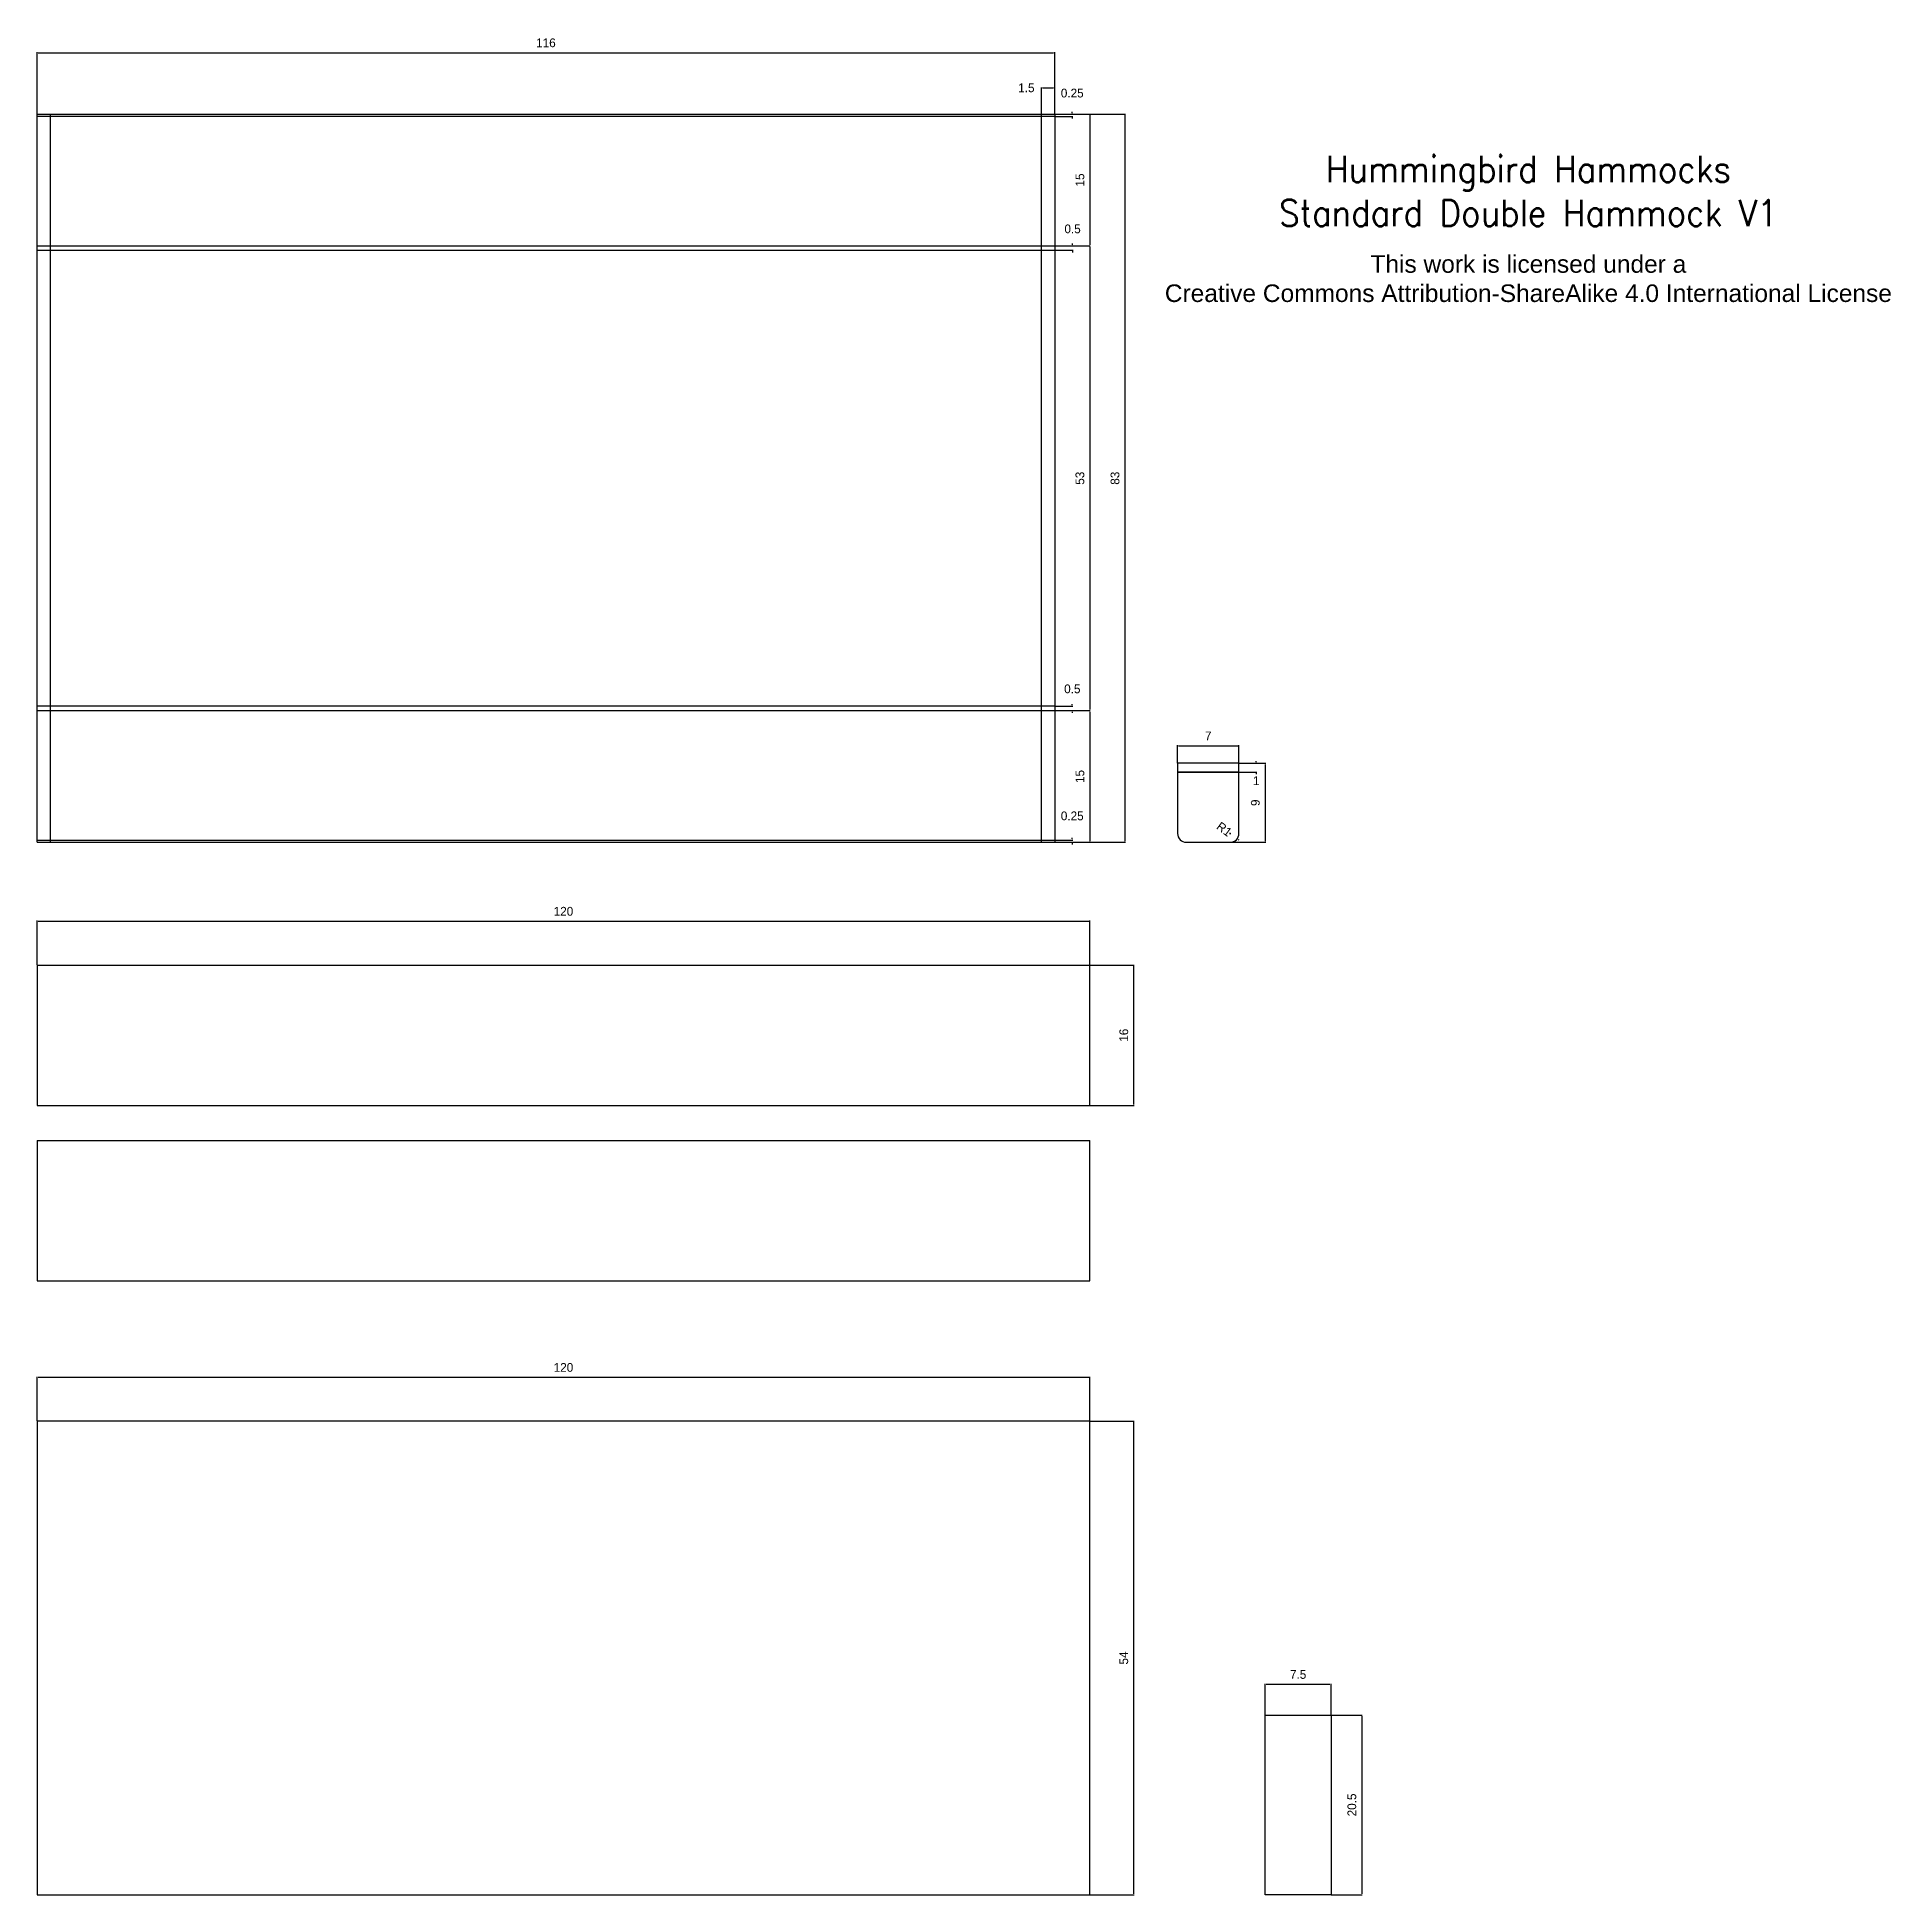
# Model space of a CAD drawing. Header units: inches. Extents: x 0 to 211, y 0 to 212.
import ezdxf

# ---------------------------------------------------------------- set-up
doc = ezdxf.new("R2010")
doc.units = ezdxf.units.IN
doc.header["$MEASUREMENT"] = 0
doc.layers.get('0').update_dxf_attribs({"color": 178, "lineweight": 25, "true_color": 0x000000})
doc.layers.get('Defpoints').update_dxf_attribs({"true_color": 0xffffff})
for name, color, linetype, true_color in [('Bag Cut Size', 6, 'Continuous', 0xff00ff), ('Center Panel Cut Size', 1, 'Continuous', 0xff0000), ('Dimensions', 4, 'Continuous', 0x00ffff), ('Finished Bag', 3, 'Continuous', 0x00ff00), ('Finished Hammock', 5, 'Continuous', 0x0000ff), ('Side Panel Cut Size', 30, 'Continuous', 0xff7f00)]:
    doc.layers.add(name, color=color, linetype=linetype, true_color=true_color)
doc.styles.add('QCADDimTextStyle', font='txt')
doc.styles.add('textstyle0', font='Standard')
doc.styles.add('textstyle1', font='Standard')
doc.dimstyles.new('QCADDimStyle', dxfattribs={"dimtxt": 1, "dimasz": 0.125, "dimexe": 0.0625, "dimexo": 0.03125, "dimtad": 1, "dimtoh": 1, "dimdec": 4, "dimzin": 0, "dimdsep": 46, "dimtxsty": 'QCADDimTextStyle', "dimcen": 0.09, "dimadec": 0, "dimazin": 0, "dimtfac": 1, "dimtdec": 4, "dimtofl": 0, "dimtmove": 0, "dimatfit": 3, "dimfxl": 1, "dimtolj": 1, "dimtzin": 0, "dimarcsym": 0})

# ---------------------------------------------------------------- blocks, each defined once
blk = doc.blocks.new('*D1')
at = {"layer": 'Defpoints', "color": 0}
for p in [(116, 210), (0, 203), (116, 203)]:
    blk.add_point(p, dxfattribs=at)
at = {"layer": 'Dimensions', "color": 0, "lineweight": -2}
for p, q in [((0, 203.03), (0, 210.06)), ((0.12, 210), (115.88, 210)), ((116, 203.03), (116, 210.06))]:
    blk.add_line(p, q, dxfattribs=at)
at = {"layer": 'Dimensions', "color": 0}
for points in [[(0.12, 210.02), (0.12, 209.98), (0, 210)], [(115.88, 209.98), (115.88, 210.02), (116, 210)]]:
    blk.add_solid(points, dxfattribs=at)
at = {"layer": 'Dimensions', "color": 0, "insert": (58, 211.13), "char_height": 1, "attachment_point": 5, "style": 'QCADDimTextStyle'}
blk.add_mtext('\\A1;116', dxfattribs=at)
blk = doc.blocks.new('*D2')
at = {"layer": 'Defpoints', "color": 0}
for p in [(116, 206), (114.5, 203), (116, 203)]:
    blk.add_point(p, dxfattribs=at)
at = {"layer": 'Dimensions', "color": 0, "lineweight": -2}
for p, q in [((114.5, 203.03), (114.5, 206.06)), ((114.62, 206), (115.88, 206)), ((116, 203.03), (116, 206.06))]:
    blk.add_line(p, q, dxfattribs=at)
at = {"layer": 'Dimensions', "color": 0}
for points in [[(114.62, 206.02), (114.62, 205.98), (114.5, 206)], [(115.88, 205.98), (115.88, 206.02), (116, 206)]]:
    blk.add_solid(points, dxfattribs=at)
at = {"layer": 'Dimensions', "color": 0, "insert": (112.77, 206), "char_height": 1, "attachment_point": 5, "style": 'QCADDimTextStyle'}
blk.add_mtext('\\A1;1.5', dxfattribs=at)
blk = doc.blocks.new('*D3')
at = {"layer": 'Defpoints', "color": 0}
for p in [(116, 203), (116, 202.75), (118, 202.75)]:
    blk.add_point(p, dxfattribs=at)
at = {"layer": 'Dimensions', "color": 0, "lineweight": -2}
for p, q in [((116.03, 203), (118.06, 203)), ((116.03, 202.75), (118.06, 202.75)), ((118, 203.12), (118, 203.25)), ((118, 202.62), (118, 202.5))]:
    blk.add_line(p, q, dxfattribs=at)
at = {"layer": 'Dimensions', "color": 0}
for points in [[(117.98, 203.12), (118.02, 203.12), (118, 203)], [(118.02, 202.62), (117.98, 202.62), (118, 202.75)]]:
    blk.add_solid(points, dxfattribs=at)
at = {"layer": 'Dimensions', "color": 0, "insert": (118, 205.4), "char_height": 1, "attachment_point": 5, "style": 'QCADDimTextStyle'}
blk.add_mtext('\\A1;0.25', dxfattribs=at)
blk = doc.blocks.new('*D4')
at = {"layer": 'Defpoints', "color": 0}
for p in [(116, 203), (116, 188), (120, 188)]:
    blk.add_point(p, dxfattribs=at)
at = {"layer": 'Dimensions', "color": 0, "lineweight": -2}
for p, q in [((116.03, 203), (120.06, 203)), ((120, 202.88), (120, 188.12)), ((116.03, 188), (120.06, 188))]:
    blk.add_line(p, q, dxfattribs=at)
at = {"layer": 'Dimensions', "color": 0}
for points in [[(120.02, 202.88), (119.98, 202.88), (120, 203)], [(119.98, 188.12), (120.02, 188.12), (120, 188)]]:
    blk.add_solid(points, dxfattribs=at)
at = {"layer": 'Dimensions', "color": 0, "insert": (118.88, 195.5), "char_height": 1, "attachment_point": 5, "rotation": 90, "style": 'QCADDimTextStyle'}
blk.add_mtext('\\A1;15', dxfattribs=at)
blk = doc.blocks.new('*D5')
at = {"layer": 'Defpoints', "color": 0}
for p in [(116, 188), (116, 135), (120, 135)]:
    blk.add_point(p, dxfattribs=at)
at = {"layer": 'Dimensions', "color": 0, "lineweight": -2}
for p, q in [((116.03, 188), (120.06, 188)), ((120, 187.88), (120, 135.12)), ((116.03, 135), (120.06, 135))]:
    blk.add_line(p, q, dxfattribs=at)
at = {"layer": 'Dimensions', "color": 0}
for points in [[(120.02, 187.88), (119.98, 187.88), (120, 188)], [(119.98, 135.12), (120.02, 135.12), (120, 135)]]:
    blk.add_solid(points, dxfattribs=at)
at = {"layer": 'Dimensions', "color": 0, "insert": (118.88, 161.5), "char_height": 1, "attachment_point": 5, "rotation": 90, "style": 'QCADDimTextStyle'}
blk.add_mtext('\\A1;53', dxfattribs=at)
blk = doc.blocks.new('*D6')
at = {"layer": 'Defpoints', "color": 0}
for p in [(116, 188), (116, 187.5), (118.04, 187.5)]:
    blk.add_point(p, dxfattribs=at)
at = {"layer": 'Dimensions', "color": 0, "lineweight": -2}
for p, q in [((116.03, 188), (118.1, 188)), ((116.03, 187.5), (118.1, 187.5)), ((118.04, 188.12), (118.04, 188.25)), ((118.04, 187.38), (118.04, 187.25))]:
    blk.add_line(p, q, dxfattribs=at)
at = {"layer": 'Dimensions', "color": 0}
for points in [[(118.02, 188.12), (118.06, 188.12), (118.04, 188)], [(118.06, 187.38), (118.02, 187.38), (118.04, 187.5)]]:
    blk.add_solid(points, dxfattribs=at)
at = {"layer": 'Dimensions', "color": 0, "insert": (118.04, 189.92), "char_height": 1, "attachment_point": 5, "style": 'QCADDimTextStyle'}
blk.add_mtext('\\A1;0.5', dxfattribs=at)
blk = doc.blocks.new('*D7')
at = {"layer": 'Defpoints', "color": 0}
for p in [(116, 135.5), (116, 135), (118.01, 135)]:
    blk.add_point(p, dxfattribs=at)
at = {"layer": 'Dimensions', "color": 0, "lineweight": -2}
for p, q in [((118.01, 135.62), (118.01, 135.75)), ((116.03, 135.5), (118.08, 135.5)), ((116.03, 135), (118.08, 135)), ((118.01, 134.88), (118.01, 134.75))]:
    blk.add_line(p, q, dxfattribs=at)
at = {"layer": 'Dimensions', "color": 0}
for points in [[(117.99, 135.62), (118.03, 135.62), (118.01, 135.5)], [(118.03, 134.88), (117.99, 134.88), (118.01, 135)]]:
    blk.add_solid(points, dxfattribs=at)
at = {"layer": 'Dimensions', "color": 0, "insert": (118.01, 137.48), "char_height": 1, "attachment_point": 5, "style": 'QCADDimTextStyle'}
blk.add_mtext('\\A1;0.5', dxfattribs=at)
blk = doc.blocks.new('*D8')
at = {"layer": 'Defpoints', "color": 0}
for p in [(116, 135), (116, 120), (120, 120)]:
    blk.add_point(p, dxfattribs=at)
at = {"layer": 'Dimensions', "color": 0, "lineweight": -2}
for p, q in [((116.03, 135), (120.06, 135)), ((120, 134.88), (120, 120.12)), ((116.03, 120), (120.06, 120))]:
    blk.add_line(p, q, dxfattribs=at)
at = {"layer": 'Dimensions', "color": 0}
for points in [[(120.02, 134.88), (119.98, 134.88), (120, 135)], [(119.98, 120.12), (120.02, 120.12), (120, 120)]]:
    blk.add_solid(points, dxfattribs=at)
at = {"layer": 'Dimensions', "color": 0, "insert": (118.88, 127.5), "char_height": 1, "attachment_point": 5, "rotation": 90, "style": 'QCADDimTextStyle'}
blk.add_mtext('\\A1;15', dxfattribs=at)
blk = doc.blocks.new('*D9')
at = {"layer": 'Defpoints', "color": 0}
for p in [(116, 120.25), (116, 120), (118, 120)]:
    blk.add_point(p, dxfattribs=at)
at = {"layer": 'Dimensions', "color": 0, "lineweight": -2}
for p, q in [((116.03, 120.25), (118.06, 120.25)), ((116.03, 120), (118.06, 120)), ((118, 120.38), (118, 120.5)), ((118, 119.88), (118, 119.75))]:
    blk.add_line(p, q, dxfattribs=at)
at = {"layer": 'Dimensions', "color": 0}
for points in [[(117.98, 120.38), (118.02, 120.38), (118, 120.25)], [(118.02, 119.88), (117.98, 119.88), (118, 120)]]:
    blk.add_solid(points, dxfattribs=at)
at = {"layer": 'Dimensions', "color": 0, "insert": (118, 123), "char_height": 1, "attachment_point": 5, "style": 'QCADDimTextStyle'}
blk.add_mtext('\\A1;0.25', dxfattribs=at)
blk = doc.blocks.new('*D10')
at = {"layer": 'Defpoints', "color": 0}
for p in [(116, 203), (116, 120), (124, 120)]:
    blk.add_point(p, dxfattribs=at)
at = {"layer": 'Dimensions', "color": 0, "lineweight": -2}
for p, q in [((116.03, 203), (124.06, 203)), ((124, 202.88), (124, 120.12)), ((116.03, 120), (124.06, 120))]:
    blk.add_line(p, q, dxfattribs=at)
at = {"layer": 'Dimensions', "color": 0}
for points in [[(124.02, 202.88), (123.98, 202.88), (124, 203)], [(123.98, 120.12), (124.02, 120.12), (124, 120)]]:
    blk.add_solid(points, dxfattribs=at)
at = {"layer": 'Dimensions', "color": 0, "insert": (122.88, 161.5), "char_height": 1, "attachment_point": 5, "rotation": 90, "style": 'QCADDimTextStyle'}
blk.add_mtext('\\A1;83', dxfattribs=at)
blk = doc.blocks.new('*D11')
at = {"layer": 'Defpoints', "color": 0}
for p in [(137, 129), (136, 120), (140, 120)]:
    blk.add_point(p, dxfattribs=at)
at = {"layer": 'Dimensions', "color": 0, "lineweight": -2}
for p, q in [((137.03, 129), (140.06, 129)), ((140, 128.88), (140, 120.12)), ((136.03, 120), (140.06, 120))]:
    blk.add_line(p, q, dxfattribs=at)
at = {"layer": 'Dimensions', "color": 0}
for points in [[(140.02, 128.88), (139.98, 128.88), (140, 129)], [(139.98, 120.12), (140.02, 120.12), (140, 120)]]:
    blk.add_solid(points, dxfattribs=at)
at = {"layer": 'Dimensions', "color": 0, "insert": (138.88, 124.5), "char_height": 1, "attachment_point": 5, "rotation": 90, "style": 'QCADDimTextStyle'}
blk.add_mtext('\\A1;9', dxfattribs=at)
blk = doc.blocks.new('*D12')
at = {"layer": 'Defpoints', "color": 0}
for p in [(137, 129), (137, 128), (138.97, 128)]:
    blk.add_point(p, dxfattribs=at)
at = {"layer": 'Dimensions', "color": 0, "lineweight": -2}
for p, q in [((138.97, 129.12), (138.97, 129.25)), ((137.03, 129), (139.03, 129)), ((137.03, 128), (139.03, 128)), ((138.97, 127.88), (138.97, 127.75))]:
    blk.add_line(p, q, dxfattribs=at)
at = {"layer": 'Dimensions', "color": 0}
for points in [[(138.95, 129.12), (138.99, 129.12), (138.97, 129)], [(138.99, 127.88), (138.95, 127.88), (138.97, 128)]]:
    blk.add_solid(points, dxfattribs=at)
at = {"layer": 'Dimensions', "color": 0, "insert": (138.97, 127.01), "char_height": 1, "attachment_point": 5, "style": 'QCADDimTextStyle'}
blk.add_mtext('\\A1;1', dxfattribs=at)
blk = doc.blocks.new('*D13')
at = {"layer": 'Defpoints', "color": 0}
for p in [(137, 131), (130, 129), (137, 129)]:
    blk.add_point(p, dxfattribs=at)
at = {"layer": 'Dimensions', "color": 0, "lineweight": -2}
for p, q in [((130, 129.03), (130, 131.06)), ((130.12, 131), (136.88, 131)), ((137, 129.03), (137, 131.06))]:
    blk.add_line(p, q, dxfattribs=at)
at = {"layer": 'Dimensions', "color": 0}
for points in [[(130.12, 131.02), (130.12, 130.98), (130, 131)], [(136.88, 130.98), (136.88, 131.02), (137, 131)]]:
    blk.add_solid(points, dxfattribs=at)
at = {"layer": 'Dimensions', "color": 0, "insert": (133.5, 132.12), "char_height": 1, "attachment_point": 5, "style": 'QCADDimTextStyle'}
blk.add_mtext('\\A1;7', dxfattribs=at)
blk = doc.blocks.new('*D14')
at = {"layer": 'Defpoints', "color": 0}
for p in [(136, 121), (136.81, 120.41)]:
    blk.add_point(p, dxfattribs=at)
at = {"layer": 'Dimensions', "color": 0}
for p, q in [((135.91, 121), (136.09, 121)), ((136, 120.91), (136, 121.09))]:
    blk.add_line(p, q, dxfattribs=at)
at = {"layer": 'Dimensions', "color": 0, "lineweight": -2}
blk.add_line((136.91, 120.33), (137.01, 120.26), dxfattribs=at)
at = {"layer": 'Dimensions', "color": 0}
blk.add_solid([(136.92, 120.35), (136.89, 120.32), (136.81, 120.41)], dxfattribs=at)
at = {"layer": 'Dimensions', "color": 0, "insert": (135.33, 121.49), "char_height": 1, "attachment_point": 5, "rotation": 323.6799, "style": 'QCADDimTextStyle'}
blk.add_mtext('\\A1;R1', dxfattribs=at)
blk = doc.blocks.new('*D15')
at = {"layer": 'Defpoints', "color": 0}
for p in [(120, 59), (0, 54), (120, 54)]:
    blk.add_point(p, dxfattribs=at)
at = {"layer": 'Dimensions', "color": 0, "lineweight": -2}
for p, q in [((0, 54.03), (0, 59.06)), ((0.12, 59), (119.88, 59)), ((120, 54.03), (120, 59.06))]:
    blk.add_line(p, q, dxfattribs=at)
at = {"layer": 'Dimensions', "color": 0}
for points in [[(0.12, 59.02), (0.12, 58.98), (0, 59)], [(119.88, 58.98), (119.88, 59.02), (120, 59)]]:
    blk.add_solid(points, dxfattribs=at)
at = {"layer": 'Dimensions', "color": 0, "insert": (60, 60.12), "char_height": 1, "attachment_point": 5, "style": 'QCADDimTextStyle'}
blk.add_mtext('\\A1;120', dxfattribs=at)
blk = doc.blocks.new('*D16')
at = {"layer": 'Defpoints', "color": 0}
for p in [(120, 54), (120, 0), (125, 0)]:
    blk.add_point(p, dxfattribs=at)
at = {"layer": 'Dimensions', "color": 0, "lineweight": -2}
for p, q in [((120.03, 54), (125.06, 54)), ((125, 53.88), (125, 0.12)), ((120.03, 0), (125.06, 0))]:
    blk.add_line(p, q, dxfattribs=at)
at = {"layer": 'Dimensions', "color": 0}
for points in [[(125.02, 53.88), (124.98, 53.88), (125, 54)], [(124.98, 0.12), (125.02, 0.12), (125, 0)]]:
    blk.add_solid(points, dxfattribs=at)
at = {"layer": 'Dimensions', "color": 0, "insert": (123.88, 27), "char_height": 1, "attachment_point": 5, "rotation": 90, "style": 'QCADDimTextStyle'}
blk.add_mtext('\\A1;54', dxfattribs=at)
blk = doc.blocks.new('*D17')
at = {"layer": 'Defpoints', "color": 0}
for p in [(120, 111), (0, 106), (120, 106)]:
    blk.add_point(p, dxfattribs=at)
at = {"layer": 'Dimensions', "color": 0, "lineweight": -2}
for p, q in [((0, 106.03), (0, 111.06)), ((0.12, 111), (119.88, 111)), ((120, 106.03), (120, 111.06))]:
    blk.add_line(p, q, dxfattribs=at)
at = {"layer": 'Dimensions', "color": 0}
for points in [[(0.12, 111.02), (0.12, 110.98), (0, 111)], [(119.88, 110.98), (119.88, 111.02), (120, 111)]]:
    blk.add_solid(points, dxfattribs=at)
at = {"layer": 'Dimensions', "color": 0, "insert": (60, 112.12), "char_height": 1, "attachment_point": 5, "style": 'QCADDimTextStyle'}
blk.add_mtext('\\A1;120', dxfattribs=at)
blk = doc.blocks.new('*D18')
at = {"layer": 'Defpoints', "color": 0}
for p in [(120, 106), (120, 90), (125, 90)]:
    blk.add_point(p, dxfattribs=at)
at = {"layer": 'Dimensions', "color": 0, "lineweight": -2}
for p, q in [((120.03, 106), (125.06, 106)), ((125, 105.88), (125, 90.12)), ((120.03, 90), (125.06, 90))]:
    blk.add_line(p, q, dxfattribs=at)
at = {"layer": 'Dimensions', "color": 0}
for points in [[(125.02, 105.88), (124.98, 105.88), (125, 106)], [(124.98, 90.12), (125.02, 90.12), (125, 90)]]:
    blk.add_solid(points, dxfattribs=at)
at = {"layer": 'Dimensions', "color": 0, "insert": (123.88, 98), "char_height": 1, "attachment_point": 5, "rotation": 90, "style": 'QCADDimTextStyle'}
blk.add_mtext('\\A1;16', dxfattribs=at)
blk = doc.blocks.new('*D19')
at = {"layer": 'Defpoints', "color": 0}
for p in [(147.5, 24), (140, 20.5), (147.5, 20.5)]:
    blk.add_point(p, dxfattribs=at)
at = {"layer": 'Dimensions', "color": 0, "lineweight": -2}
for p, q in [((140, 20.53), (140, 24.06)), ((140.12, 24), (147.38, 24)), ((147.5, 20.53), (147.5, 24.06))]:
    blk.add_line(p, q, dxfattribs=at)
at = {"layer": 'Dimensions', "color": 0}
for points in [[(140.12, 24.02), (140.12, 23.98), (140, 24)], [(147.38, 23.98), (147.38, 24.02), (147.5, 24)]]:
    blk.add_solid(points, dxfattribs=at)
at = {"layer": 'Dimensions', "color": 0, "insert": (143.75, 25.12), "char_height": 1, "attachment_point": 5, "style": 'QCADDimTextStyle'}
blk.add_mtext('\\A1;7.5', dxfattribs=at)
blk = doc.blocks.new('*D20')
at = {"layer": 'Defpoints', "color": 0}
for p in [(147.5, 20.5), (147.5, 0), (151, 0)]:
    blk.add_point(p, dxfattribs=at)
at = {"layer": 'Dimensions', "color": 0, "lineweight": -2}
for p, q in [((147.53, 20.5), (151.06, 20.5)), ((151, 20.38), (151, 0.12)), ((147.53, 0), (151.06, 0))]:
    blk.add_line(p, q, dxfattribs=at)
at = {"layer": 'Dimensions', "color": 0}
for points in [[(151.02, 20.38), (150.98, 20.38), (151, 20.5)], [(150.98, 0.12), (151.02, 0.12), (151, 0)]]:
    blk.add_solid(points, dxfattribs=at)
at = {"layer": 'Dimensions', "color": 0, "insert": (149.88, 10.25), "char_height": 1, "attachment_point": 5, "rotation": 90, "style": 'QCADDimTextStyle'}
blk.add_mtext('\\A1;20.5', dxfattribs=at)

msp = doc.modelspace()

# ---------------------------------------------------------------- linework, layer by layer
at = {"layer": 'Bag Cut Size', "color": 7, "true_color": 0xffffff}
for p, q in [((140, 0), (140, 20.5)), ((140, 20.5), (147.5, 20.5)), ((147.5, 20.5), (147.5, 0)), ((147.5, 0), (140, 0))]:
    msp.add_line(p, q, dxfattribs=at)
at = {"layer": 'Center Panel Cut Size', "color": 7, "true_color": 0xffffff}
for p, q in [((0, 54), (0, 0)), ((120, 54), (0, 54)), ((120, 0), (120, 54)), ((0, 0), (120, 0))]:
    msp.add_line(p, q, dxfattribs=at)
at = {"layer": 'Finished Bag', "color": 7, "true_color": 0xffffff}
for p, q in [((137, 129), (130, 129)), ((130, 129), (130, 121)), ((130, 128), (137, 128)), ((137, 128), (130, 128)), ((130, 128), (130, 128)), ((137, 121), (137, 129)), ((137, 128), (137, 128)), ((131, 120), (136, 120))]:
    msp.add_line(p, q, dxfattribs=at)
for centre, start, end in [((131, 121), 180, 270), ((136, 121), 270, 0)]:
    msp.add_arc(centre, 1, start, end, dxfattribs=at)
at = {"layer": 'Finished Hammock', "color": 7, "true_color": 0xffffff}
for p, q in [((0, 203), (116, 203)), ((0, 120), (0, 203)), ((116, 202.75), (0, 202.75)), ((1.5, 203), (1.5, 120)), ((114.5, 120), (114.5, 203)), ((116, 203), (116, 120)), ((0, 188), (116, 188)), ((0, 187.5), (116, 187.5)), ((116, 135.5), (0, 135.5)), ((0, 135), (116, 135)), ((0, 120.25), (116, 120.25)), ((0, 120), (116, 120))]:
    msp.add_line(p, q, dxfattribs=at)
at = {"layer": 'Side Panel Cut Size', "color": 7, "true_color": 0xffffff}
for p, q in [((0, 106), (0, 90)), ((0, 106), (120, 106)), ((120, 90), (120, 106)), ((0, 90), (120, 90)), ((0, 86), (0, 70)), ((0, 86), (120, 86)), ((120, 70), (120, 86)), ((0, 70), (120, 70))]:
    msp.add_line(p, q, dxfattribs=at)

# ---------------------------------------------------------------- texts
at = {"attachment_point": 5}
for s, insert, char_height, style in [('\\H3.00133;Hummingbird Hammocks\\PStandard Double Hammock V1', (170, 194.242), 0.06843, 'textstyle0'), ('\\fHelvetica Neue,Helvetica,Arial,sans-serif|b0|i0|c0|p0;\\c3618615;\\H1.99926;This work is licensed under a \\P\\c13730329;Creative Commons Attribution-ShareAlike 4.0 International License', (170, 184.242), 0.068434, 'textstyle1')]:
    msp.add_mtext(s, dxfattribs=dict(at, insert=insert, char_height=char_height, style=style))

# ---------------------------------------------------------------- dimensions: what is measured, and where the dimension line sits
at = {"layer": 'Dimensions'}
for base, p1, p2, picture, middle in [((116, 210), (0, 203), (116, 203), '*D1', (58, 211.125)), ((137, 131), (130, 129), (137, 129), '*D13', (133.5, 132.125)), ((120, 111), (0, 106), (120, 106), '*D17', (60, 112.125)), ((120, 59), (0, 54), (120, 54), '*D15', (60, 60.125)), ((147.5, 24), (140, 20.5), (147.5, 20.5), '*D19', (143.75, 25.125))]:
    dim = msp.add_linear_dim(base=base, p1=p1, p2=p2, dimstyle='QCADDimStyle', override={"dimtxt": 1, "dimasz": 0.125, "dimexe": 0.0625, "dimexo": 0.03125, "dimgap": 0.625, "dimdec": 2, "dimzin": 8, "dimclrd": 0, "dimclre": 0, "dimclrt": 0, "dimazin": 2, "dimtmove": 2}, dxfattribs=at)
    dim.commit()
    dim.dimension.update_dxf_attribs({"geometry": picture, "text_midpoint": middle})
dim = msp.add_linear_dim(base=(116, 206), p1=(114.5, 203), p2=(116, 203), dimstyle='QCADDimStyle', override={"dimtxt": 1, "dimasz": 0.125, "dimexe": 0.0625, "dimexo": 0.03125, "dimgap": 0.625, "dimdec": 2, "dimzin": 8, "dimclrd": 0, "dimclre": 0, "dimclrt": 0, "dimazin": 2, "dimtmove": 2}, dxfattribs=at)
dim.commit()
dim.dimension.update_dxf_attribs({"geometry": '*D2', "text_midpoint": (112.774, 206), "dimtype": 160})
for base, p1, p2, picture, middle in [((118, 202.75), (116, 203), (116, 202.75), '*D3', (118, 205.399)), ((118.04, 187.5), (116, 188), (116, 187.5), '*D6', (118.04, 189.923)), ((118.013, 135), (116, 135.5), (116, 135), '*D7', (118.013, 137.485)), ((138.972, 128), (137, 129), (137, 128), '*D12', (138.972, 127.006)), ((118, 120), (116, 120.25), (116, 120), '*D9', (118, 123))]:
    dim = msp.add_linear_dim(base=base, p1=p1, p2=p2, angle=90, dimstyle='QCADDimStyle', override={"dimtxt": 1, "dimasz": 0.125, "dimexe": 0.0625, "dimexo": 0.03125, "dimgap": 0.625, "dimdec": 2, "dimzin": 8, "dimclrd": 0, "dimclre": 0, "dimclrt": 0, "dimazin": 2, "dimtmove": 2}, dxfattribs=at)
    dim.commit()
    dim.dimension.update_dxf_attribs({"geometry": picture, "text_midpoint": middle, "dimtype": 160})
for base, p1, p2, picture, middle in [((120, 188), (116, 203), (116, 188), '*D4', (118.875, 195.5)), ((124, 120), (116, 203), (116, 120), '*D10', (122.875, 161.5)), ((120, 135), (116, 188), (116, 135), '*D5', (118.875, 161.5)), ((120, 120), (116, 135), (116, 120), '*D8', (118.875, 127.5)), ((140, 120), (137, 129), (136, 120), '*D11', (138.875, 124.5)), ((125, 90), (120, 106), (120, 90), '*D18', (123.875, 98)), ((125, 0), (120, 54), (120, 0), '*D16', (123.875, 27)), ((151, 0), (147.5, 20.5), (147.5, 0), '*D20', (149.875, 10.25))]:
    dim = msp.add_linear_dim(base=base, p1=p1, p2=p2, angle=90, dimstyle='QCADDimStyle', override={"dimtxt": 1, "dimasz": 0.125, "dimexe": 0.0625, "dimexo": 0.03125, "dimgap": 0.625, "dimdec": 2, "dimzin": 8, "dimclrd": 0, "dimclre": 0, "dimclrt": 0, "dimazin": 2, "dimtmove": 2}, dxfattribs=at)
    dim.commit()
    dim.dimension.update_dxf_attribs({"geometry": picture, "text_midpoint": middle})
dim = msp.add_radius_dim(center=(136, 121), mpoint=(136.806, 120.408), dimstyle='QCADDimStyle', override={"dimtxt": 1, "dimasz": 0.125, "dimexe": 0.0625, "dimexo": 0.03125, "dimgap": 0.625, "dimdec": 2, "dimzin": 8, "dimclrd": 0, "dimclre": 0, "dimclrt": 0, "dimazin": 2, "dimtmove": 2}, dxfattribs=at)
dim.commit()
dim.dimension.update_dxf_attribs({"geometry": '*D14', "text_midpoint": (135.328, 121.494), "dimtype": 164})

doc.saveas('drawing.dxf')
